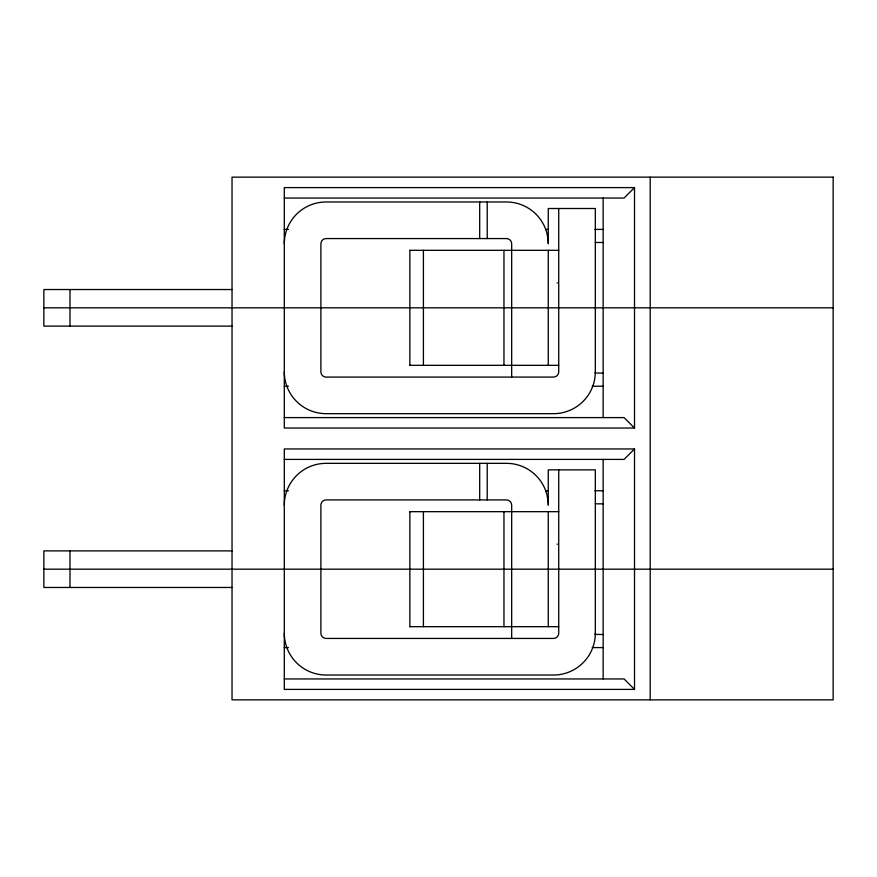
<?xml version="1.0" encoding="UTF-8"?>
<svg xmlns="http://www.w3.org/2000/svg" width="877" height="877" viewBox="0 0 877 877"><rect width="100%" height="100%" fill="white"/><g stroke="black" fill="none" stroke-linecap="round" stroke-linejoin="round"><path stroke-width="1.32" d="M409.866 250.318L409.866 365.325M409.866 511.675L409.866 626.682M634.52 187.601L284.301 187.601L284.301 428.042L634.52 428.042L634.52 187.601L624.062 198.049L284.301 198.049M634.52 448.958L284.301 448.958L284.301 689.399L634.52 689.399L634.52 448.958L624.062 459.405L284.301 459.405M284.301 229.412L288.401 229.412M545.68 229.412L548.421 229.412M594.946 229.412L603.157 229.412M595.319 242.48L603.157 242.48M409.734 250.318L558.726 250.318M232.032 289.531L43.872 289.531L43.85 326.112L232.032 326.112M43.872 307.816L833.15 307.816M409.734 365.325L558.726 365.325M284.301 386.231L288.401 386.231M592.205 386.231L603.157 386.231M284.301 417.595L624.062 417.595L634.52 428.042M284.301 490.769L288.401 490.769M545.68 490.769L548.421 490.769M594.946 490.769L603.157 490.769M595.319 503.837L603.157 503.837M409.734 511.675L558.726 511.675M232.032 550.888L43.872 550.888L43.85 587.469L232.032 587.469M43.872 569.184L833.15 569.184M409.734 626.682L558.726 626.682M284.301 647.588L288.401 647.588M592.205 647.588L603.157 647.588M284.301 678.951L624.062 678.951L634.52 689.399M595.319 373.01L603.157 373.163M595.319 634.378L603.157 634.52M547.423 235.409L548.092 239.849M547.423 496.766L548.092 501.205M650.197 177.143L650.197 699.857M603.157 198.049L603.157 417.595M603.157 459.405L603.157 678.951M595.319 373.163L595.319 208.507L548.268 208.507L548.268 243.784A41.822 41.822 0 0 0 506.457 201.973L326.112 201.973A41.822 41.822 0 0 0 284.301 243.784M595.319 634.52L595.319 469.864L548.268 469.864L548.268 505.141A41.822 41.822 0 0 0 506.457 463.33L326.112 463.33A41.822 41.822 0 0 0 284.301 505.141M558.726 208.507L558.726 371.859A5.229 5.229 0 0 1 553.497 377.077L326.112 377.077A5.229 5.229 0 0 1 320.894 371.859L320.894 243.784A5.229 5.229 0 0 1 326.112 238.566L506.457 238.566A5.229 5.229 0 0 1 511.675 243.784L511.675 377.077M558.726 469.864L558.726 633.216A5.229 5.229 0 0 1 553.497 638.434L326.112 638.434A5.229 5.229 0 0 1 320.894 633.216L320.894 505.141A5.229 5.229 0 0 1 326.112 499.923L506.457 499.923A5.229 5.229 0 0 1 511.675 505.141L511.675 638.434M548.268 250.318L548.268 365.325M548.268 511.675L548.268 626.682M503.957 250.318L503.957 365.325M503.957 511.675L503.957 626.682M487.228 201.973L487.228 238.566M487.228 463.33L487.228 499.923M479.686 201.973L479.686 238.566M479.686 463.33L479.686 499.923M423.405 250.318L423.405 365.325M423.405 511.675L423.405 626.682M69.985 289.531L69.985 326.112M69.985 550.888L69.985 587.469M595.319 633.216A41.822 41.822 0 0 1 553.497 675.027L326.112 675.027A41.822 41.822 0 0 1 284.301 633.216M284.301 371.859A41.822 41.822 0 0 0 326.112 413.67L553.497 413.67A41.822 41.822 0 0 0 595.319 371.859M557.224 544.354A74.183 2.565 84.6 0 1 557.191 544.025M557.224 282.997A74.183 2.565 84.6 0 1 557.191 282.668M833.15 177.143L232.032 177.143L232.032 699.857L833.15 699.857L833.15 177.143"/></g></svg>
